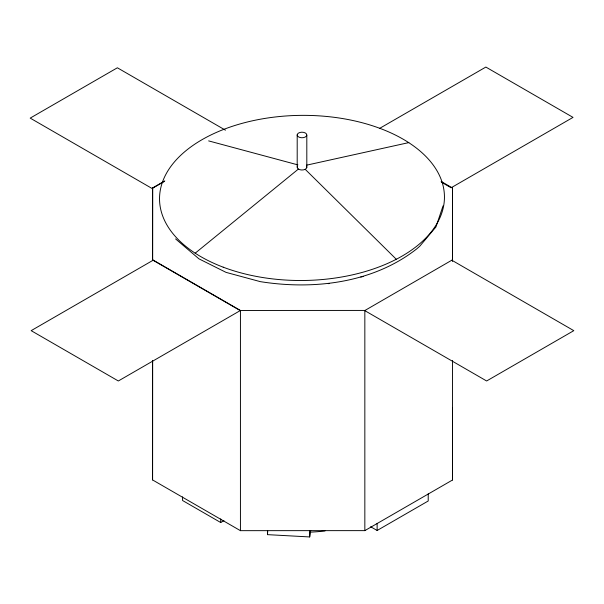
<?xml version="1.0" encoding="UTF-8"?>
<svg xmlns="http://www.w3.org/2000/svg" width="604" height="604" viewBox="0 0 604 604"><rect width="100%" height="100%" fill="white"/><g stroke="black" fill="none" stroke-linecap="round" stroke-linejoin="round"><path stroke-width="0.91" d="M164.809 180.89L152.638 187.919L152.578 259.743L240.43 310.464L364.839 310.426L364.839 530.629L240.43 530.667L152.578 479.938L152.578 360.429M152.578 479.938L152.638 361.064M441.146 181.434L452.539 188.01L452.471 259.833L364.718 310.592L486.628 380.981L573.8 330.652L451.89 260.264M364.839 530.629L452.471 480.029L452.539 408.206M310.72 530.599L309.686 536.941L267.489 534.646L267.731 531.007M443.034 205.926L435.952 226.945L419.742 246.243L416.783 248.84C373.098 283.133 313.801 290.116 260.286 281.638L226.047 272.374L198.973 258.859L175.598 238.92M195.183 253.189L298.399 169.06M164.333 181.442L152.11 188.501L30.2 118.112L117.372 67.784L225.466 130.192M379.38 128.524L485.85 67.059L573.022 117.387L451.113 187.776L441.335 182.129M182.574 496.881L182.574 500.512L220.717 522.528L223.956 520.656M370.645 526.741L377.13 530.486L428.213 500.995L428.213 493.868M306.538 165.179L408.832 142.597M360.777 277.01L363.374 276.489M328.282 283.676L329.391 283.457M208.644 140.898L297.908 164.892M305.194 169.309L396.247 259.214M452.539 188.01L452.539 261.411M452.471 360.52L452.471 480.029M377.13 523.358L377.13 530.486M309.686 530.516L309.686 536.941M306.809 135.153A4.817 2.778 0 0 1 299.342 137.297A4.817 2.778 0 0 1 299.863 132.487A4.817 2.778 0 0 1 306.809 135.153L306.809 167.391M297.198 134.805L297.198 167.044M267.489 530.976L267.489 534.646M240.43 310.464L240.43 530.667M220.717 518.904L220.717 522.528M152.638 187.919L152.638 260.377M325.012 530.939A107.874 62.28 0 0 1 310.048 532.154M306.726 166.674A4.817 2.778 0 0 1 301.706 169.996A4.817 2.778 0 0 1 297.44 166.334M153.069 260.264L31.159 330.652L118.331 380.981L240.241 310.592L153.069 260.264M223.208 267.179A142.461 82.567 -0.5 0 0 444.182 202.151A142.461 82.567 -0.5 0 0 238.618 124.348A142.461 82.567 -0.5 0 0 223.208 267.179"/></g></svg>
